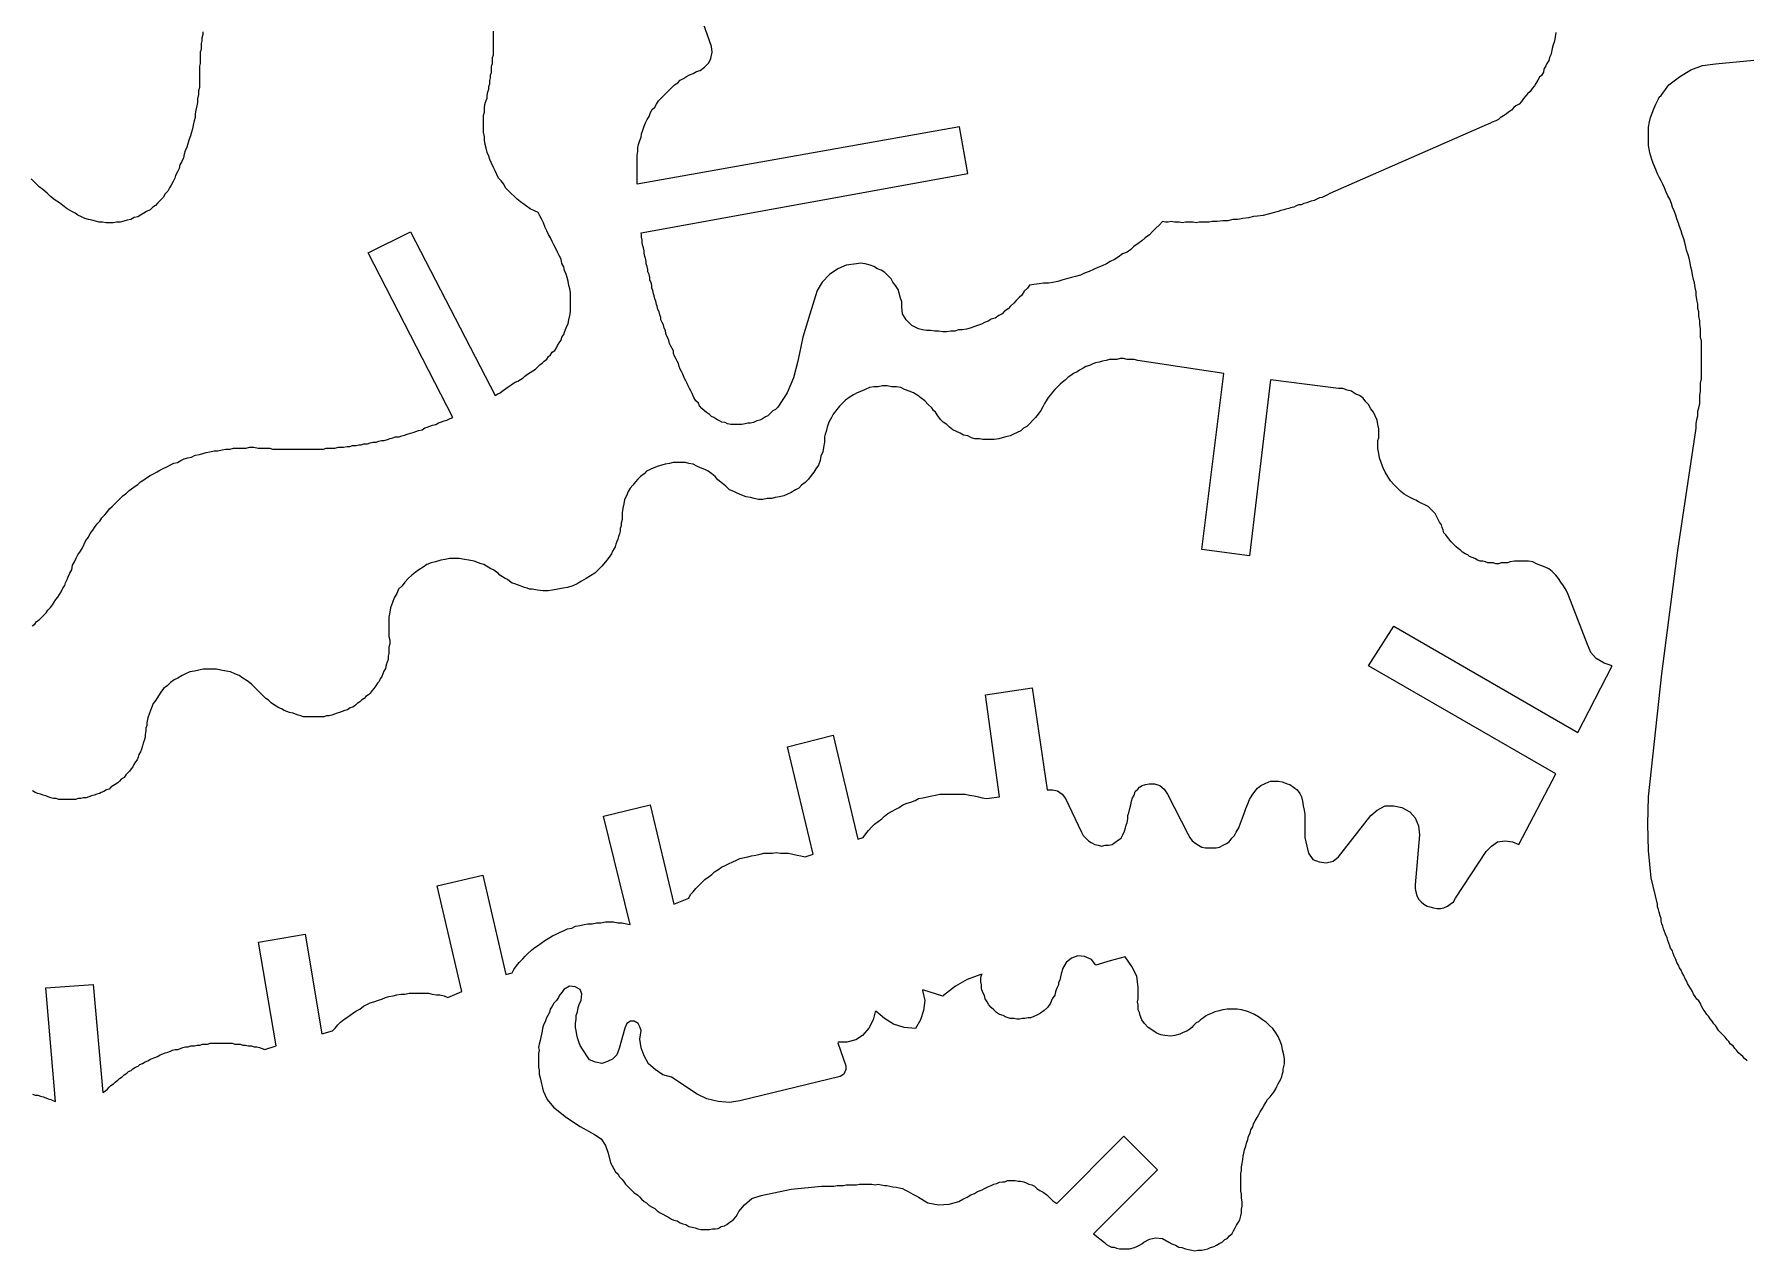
# Model space of a CAD drawing. Extents: x 3 to 449, y 3 to 233.
# Drawn here: x 112 to 220.9, y 3 to 80.5 of the extents above; entities that cross this region are included whole.
import ezdxf

# ---------------------------------------------------------------- set-up
doc = ezdxf.new("R2010")
doc.units = 0
doc.layers.add('DEFAULT_LAYER', color=1, linetype='CONTINUOUS')

msp = doc.modelspace()

# ---------------------------------------------------------------- linework, layer by layer
at = {"layer": 'DEFAULT_LAYER'}
for points in [[(208.82, 80.58), (208.78, 80.3), (208.74, 80.02), (208.66, 79.79), (208.58, 79.55), (208.54, 79.35), (208.5, 79.15), (208.42, 78.99), (208.38, 78.8), (208.26, 78.6), (208.18, 78.44), (208.06, 78.24), (208.03, 78.04), (207.91, 77.84), (207.79, 77.73), (207.67, 77.53), (207.55, 77.33), (207.47, 77.17), (207.31, 77.01), (207.19, 76.82), (207.03, 76.66), (206.92, 76.54), (206.76, 76.38), (206.64, 76.18), (206.48, 76.02), (206.28, 75.9), (206.16, 75.79), (206.01, 75.63), (205.81, 75.51), (205.69, 75.39), (205.49, 75.27), (205.29, 75.15), (205.17, 75.03), (205.01, 74.95), (204.78, 74.87), (204.62, 74.79), (204.46, 74.72), (194.44, 70.32), (194.28, 70.24), (194.12, 70.16), (193.96, 70.08), (193.77, 70.04), (193.61, 69.96), (193.45, 69.88), (193.25, 69.84), (193.13, 69.8), (192.97, 69.73), (192.78, 69.69), (192.62, 69.61), (192.46, 69.61), (192.3, 69.53), (192.14, 69.45), (191.94, 69.41), (191.83, 69.37), (191.63, 69.33), (191.51, 69.29), (191.31, 69.25), (191.15, 69.17), (190.83, 69.09), (190.52, 69.01), (190.2, 68.93), (189.84, 68.89), (189.57, 68.85), (189.25, 68.77), (188.89, 68.73), (188.58, 68.66), (188.26, 68.66), (187.94, 68.58), (187.63, 68.58), (187.27, 68.54), (187.11, 68.54), (186.95, 68.54), (186.76, 68.5), (186.6, 68.5), (186.44, 68.5), (186.28, 68.5), (186.12, 68.5), (185.92, 68.46), (185.73, 68.5), (185.57, 68.5), (185.41, 68.5), (185.25, 68.5), (185.05, 68.46), (184.85, 68.5), (184.7, 68.5), (184.54, 68.5), (184.34, 68.54), (184.14, 68.5), (183.98, 68.5), (183.78, 68.54), (183.59, 68.34), (183.35, 68.1), (183.15, 67.9), (182.95, 67.7), (182.68, 67.51), (182.48, 67.31), (182.24, 67.15), (181.96, 66.95), (181.76, 66.75), (181.53, 66.6), (181.25, 66.48), (180.97, 66.28), (180.73, 66.12), (180.46, 66), (180.22, 65.84), (179.94, 65.72), (179.67, 65.61), (179.39, 65.49), (179.11, 65.37), (178.83, 65.25), (178.56, 65.13), (178.24, 65.05), (178, 64.97), (177.68, 64.89), (177.37, 64.81), (177.13, 64.73), (176.81, 64.66), (176.54, 64.62), (176.22, 64.62), (175.94, 64.58), (175.59, 64.54), (175.31, 64.5), (175.19, 64.3), (174.99, 64.1), (174.83, 63.86), (174.67, 63.7), (174.48, 63.51), (174.32, 63.35), (174.12, 63.15), (173.96, 62.99), (173.72, 62.83), (173.57, 62.67), (173.37, 62.56), (173.13, 62.4), (172.89, 62.32), (172.69, 62.2), (172.46, 62.12), (172.26, 62), (172.02, 61.92), (171.78, 61.84), (171.55, 61.76), (171.31, 61.68), (171.03, 61.64), (170.79, 61.64), (170.56, 61.57), (170.32, 61.57), (170.04, 61.53), (169.8, 61.53), (169.53, 61.57), (169.29, 61.57), (169.01, 61.61), (168.77, 61.61), (168.5, 61.64), (168.26, 61.72), (167.82, 61.92), (167.47, 62.28), (167.23, 62.67), (167.19, 63.11), (167.19, 63.43), (167.11, 63.66), (167.03, 63.98), (166.95, 64.22), (166.79, 64.46), (166.63, 64.69), (166.51, 64.89), (166.32, 65.09), (166.12, 65.29), (165.88, 65.45), (165.64, 65.53), (165.41, 65.68), (165.17, 65.76), (164.85, 65.84), (164.57, 65.88), (164.3, 65.84), (163.66, 65.76), (163.11, 65.53), (162.59, 65.17), (162.12, 64.69), (161.8, 64.14), (161.33, 62.64), (160.89, 61.17), (160.57, 59.66), (160.3, 58.59), (159.9, 57.64), (159.31, 56.73), (159.15, 56.57), (158.99, 56.5), (158.83, 56.34), (158.67, 56.18), (158.51, 56.1), (158.32, 55.98), (158.16, 55.9), (157.96, 55.86), (157.76, 55.74), (157.56, 55.7), (157.4, 55.7), (157.21, 55.66), (157.01, 55.62), (156.85, 55.62), (156.69, 55.62), (156.45, 55.62), (156.3, 55.62), (156.1, 55.66), (155.94, 55.74), (155.74, 55.78), (155.58, 55.86), (155.42, 55.94), (155.23, 56.06), (155.07, 56.14), (154.95, 56.26), (154.75, 56.38), (154.63, 56.5), (154.47, 56.65), (154.32, 56.81), (154.24, 56.97), (154.08, 57.13), (153.96, 57.33), (153.88, 57.49), (153.84, 57.6), (153.76, 57.76), (153.68, 57.92), (153.6, 58.08), (153.52, 58.24), (153.44, 58.4), (153.36, 58.56), (153.29, 58.71), (153.25, 58.83), (153.17, 58.99), (153.09, 59.15), (153.01, 59.31), (152.97, 59.51), (152.89, 59.66), (152.81, 59.82), (152.73, 59.98), (152.65, 60.14), (152.65, 60.3), (152.57, 60.46), (152.49, 60.61), (152.41, 60.77), (152.37, 60.97), (152.3, 61.13), (152.22, 61.29), (152.18, 61.41), (152.14, 61.61), (152.06, 61.76), (152.02, 61.96), (151.94, 62.12), (151.86, 62.28), (151.86, 62.44), (151.78, 62.6), (151.74, 62.79), (151.66, 62.95), (151.62, 63.15), (151.58, 63.27), (151.54, 63.47), (151.46, 63.63), (151.42, 63.82), (151.38, 63.94), (151.34, 64.14), (151.27, 64.3), (151.27, 64.46), (151.23, 64.66), (151.15, 64.81), (151.15, 64.97), (151.11, 65.17), (151.03, 65.33), (151.03, 65.49), (150.99, 65.68), (150.91, 65.84), (150.91, 66), (150.87, 66.2), (150.83, 66.32), (150.79, 66.52), (150.79, 66.68), (150.75, 66.87), (150.71, 66.99), (150.67, 67.19), (150.67, 67.35), (150.63, 67.55), (150.63, 67.7), (150.59, 67.82), (171.39, 71.59), (170.87, 74.56), (150.35, 70.91), (150.35, 72.26), (150.35, 72.5), (150.35, 72.74), (150.39, 73.01), (150.39, 73.25), (150.43, 73.45), (150.51, 73.69), (150.59, 73.92), (150.63, 74.12), (150.71, 74.36), (150.79, 74.6), (150.87, 74.83), (150.99, 75.03), (151.11, 75.23), (151.19, 75.47), (151.31, 75.67), (151.46, 75.82), (151.58, 76.02), (151.7, 76.22), (151.86, 76.38), (152.06, 76.58), (152.22, 76.74), (152.37, 76.89), (152.53, 77.05), (152.73, 77.25), (152.93, 77.37), (153.09, 77.53), (153.29, 77.65), (153.48, 77.77), (153.68, 77.88), (153.92, 77.96), (154.12, 78.08), (154.35, 78.16), (154.63, 78.36), (154.91, 78.64), (155.03, 78.91), (155.11, 79.31), (155.07, 79.67), (153.68, 83.67)], [(111.83, 42.8), (112, 42.91), (112.11, 43.08), (112.28, 43.19), (112.45, 43.36), (112.56, 43.47), (112.73, 43.64), (112.84, 43.8), (113.01, 43.97), (113.12, 44.14), (113.23, 44.31), (113.35, 44.48), (113.46, 44.64), (113.57, 44.81), (113.68, 44.98), (113.79, 45.2), (113.91, 45.37), (113.96, 45.54), (114.07, 45.76), (114.13, 45.93), (114.24, 46.16), (114.24, 46.16), (114.35, 46.38), (114.41, 46.66), (114.52, 46.88), (114.63, 47.11), (114.75, 47.33), (114.91, 47.56), (115.03, 47.78), (115.14, 48), (115.25, 48.23), (115.42, 48.45), (115.53, 48.68), (115.7, 48.9), (115.81, 49.07), (115.98, 49.29), (116.15, 49.46), (116.26, 49.69), (116.43, 49.85), (116.59, 50.02), (116.76, 50.25), (116.93, 50.41), (117.1, 50.58), (117.27, 50.75), (117.43, 50.92), (117.6, 51.09), (117.83, 51.25), (118, 51.42), (118.16, 51.53), (118.39, 51.7), (118.56, 51.81), (118.72, 51.98), (118.95, 52.09), (119.17, 52.26), (119.34, 52.37), (119.56, 52.49), (119.79, 52.6), (119.96, 52.71), (120.18, 52.82), (120.4, 52.93), (120.63, 53.05), (120.85, 53.16), (121.08, 53.21), (121.3, 53.33), (121.52, 53.44), (121.75, 53.49), (121.97, 53.55), (122.2, 53.66), (122.48, 53.72), (122.7, 53.77), (122.92, 53.83), (123.15, 53.89), (123.43, 53.94), (123.65, 53.94), (123.93, 54), (124.16, 54.05), (124.44, 54.05), (124.66, 54.11), (124.94, 54.11), (125.17, 54.11), (125.45, 54.11), (125.67, 54.17), (125.95, 54.17), (126.23, 54.11), (126.45, 54.11), (126.73, 54.11), (126.96, 54.11), (127.13, 54.05), (127.29, 54.05), (127.52, 54.05), (127.69, 54.05), (127.91, 54.05), (128.08, 54.05), (128.3, 54.05), (128.47, 54.05), (128.64, 54.05), (128.86, 54.05), (129.03, 54.05), (129.25, 54.05), (129.42, 54.05), (129.59, 54.05), (129.81, 54.05), (129.98, 54.05), (130.15, 54.05), (130.37, 54.05), (130.54, 54.11), (130.77, 54.11), (130.93, 54.11), (131.1, 54.11), (131.33, 54.17), (131.49, 54.17), (131.66, 54.17), (131.89, 54.22), (132.05, 54.22), (132.22, 54.28), (132.45, 54.28), (132.62, 54.33), (132.78, 54.33), (132.95, 54.39), (133.18, 54.39), (133.34, 54.45), (133.51, 54.5), (133.74, 54.5), (133.9, 54.56), (134.07, 54.61), (134.24, 54.61), (134.46, 54.67), (134.63, 54.73), (134.8, 54.78), (134.97, 54.84), (135.19, 54.84), (135.36, 54.89), (135.53, 54.95), (135.7, 55.01), (135.92, 55.06), (136.09, 55.12), (136.26, 55.17), (136.42, 55.23), (136.65, 55.29), (136.82, 55.4), (136.98, 55.45), (137.15, 55.51), (137.32, 55.57), (137.54, 55.62), (137.71, 55.73), (137.88, 55.79), (138.05, 55.85), (138.22, 55.9), (138.44, 56.01), (138.61, 56.07), (133.23, 66.55), (135.92, 67.89), (141.3, 57.47), (141.47, 57.58), (141.63, 57.64), (141.75, 57.75), (141.91, 57.86), (142.08, 57.98), (142.25, 58.09), (142.42, 58.2), (142.59, 58.31), (142.75, 58.37), (142.92, 58.48), (143.09, 58.59), (143.2, 58.7), (143.37, 58.82), (143.54, 58.93), (143.71, 59.04), (143.87, 59.15), (143.99, 59.26), (144.15, 59.43), (144.32, 59.54), (144.43, 59.66), (144.6, 59.77), (144.71, 59.94), (144.83, 60.05), (144.94, 60.22), (145.11, 60.33), (145.22, 60.5), (145.27, 60.66), (145.39, 60.83), (145.5, 61), (145.55, 61.17), (145.67, 61.34), (145.72, 61.5), (145.83, 61.78), (145.95, 62.06), (146, 62.29), (146.06, 62.57), (146.11, 62.79), (146.11, 63.02), (146.11, 63.3), (146.11, 63.52), (146.11, 63.74), (146.11, 64.03), (146.06, 64.25), (146, 64.47), (145.95, 64.75), (145.89, 64.98), (145.83, 65.2), (145.72, 65.43), (145.67, 65.65), (145.55, 65.87), (145.5, 66.15), (145.39, 66.38), (145.27, 66.6), (145.16, 66.83), (145.05, 67.05), (144.94, 67.27), (144.83, 67.5), (144.71, 67.72), (144.6, 67.95), (144.49, 68.17), (144.38, 68.45), (144.27, 68.67), (144.15, 68.9), (144.04, 69.12), (143.82, 69.23), (143.54, 69.35), (143.31, 69.51), (143.15, 69.63), (142.92, 69.79), (142.7, 69.96), (142.53, 70.13), (142.31, 70.35), (142.14, 70.52), (141.97, 70.69), (141.86, 70.91), (141.69, 71.14), (141.52, 71.31), (141.41, 71.53), (141.3, 71.76), (141.19, 71.98), (141.07, 72.26), (140.96, 72.48), (140.91, 72.71), (140.79, 72.93), (140.74, 73.21), (140.68, 73.44), (140.63, 73.72), (140.63, 73.94), (140.57, 74.22), (140.57, 74.5), (140.57, 74.72), (140.57, 75), (140.57, 75.28), (140.63, 75.51), (140.63, 75.79), (140.68, 76.07), (140.74, 76.24), (140.79, 76.4), (140.79, 76.57), (140.85, 76.8), (140.91, 76.96), (140.91, 77.13), (140.96, 77.3), (140.96, 77.52), (141.02, 77.69), (141.02, 77.86), (141.07, 78.03), (141.07, 78.25), (141.07, 78.42), (141.13, 78.59), (141.13, 78.81), (141.13, 78.98), (141.19, 79.15), (141.19, 79.37), (141.19, 79.54), (141.19, 79.71), (141.19, 79.88), (141.19, 80.1), (141.19, 80.27), (141.19, 80.44), (141.19, 80.66)], [(122.7, 80.61), (122.7, 80.44), (122.64, 80.21), (122.64, 80.05), (122.59, 79.88), (122.59, 79.71), (122.59, 79.49), (122.53, 79.32), (122.53, 79.15), (122.53, 78.98), (122.53, 78.76), (122.53, 78.59), (122.48, 78.42), (122.48, 78.25), (122.48, 77.97), (122.48, 77.75), (122.48, 77.52), (122.48, 77.3), (122.48, 77.08), (122.42, 76.85), (122.42, 76.63), (122.36, 76.35), (122.36, 76.12), (122.31, 75.9), (122.25, 75.62), (122.2, 75.4), (122.2, 75.17), (122.14, 74.95), (122.08, 74.67), (122.03, 74.44), (121.97, 74.22), (121.92, 74), (121.8, 73.72), (121.75, 73.49), (121.69, 73.27), (121.58, 73.04), (121.52, 72.82), (121.47, 72.6), (121.36, 72.37), (121.24, 72.15), (121.19, 71.92), (121.08, 71.7), (120.96, 71.48), (120.91, 71.31), (120.8, 71.08), (120.68, 70.86), (120.57, 70.69), (120.46, 70.47), (120.29, 70.3), (120.18, 70.07), (120.01, 69.91), (119.84, 69.74), (119.68, 69.57), (119.51, 69.46), (119.34, 69.29), (119.12, 69.18), (118.95, 69.07), (118.72, 68.95), (118.56, 68.84), (118.33, 68.79), (118.11, 68.67), (117.88, 68.62), (117.66, 68.56), (117.43, 68.51), (117.21, 68.51), (116.99, 68.45), (116.76, 68.45), (116.54, 68.45), (116.31, 68.51), (116.09, 68.51), (115.87, 68.56), (115.64, 68.62), (115.42, 68.67), (115.19, 68.73), (114.97, 68.84), (114.75, 68.95), (114.58, 69.07), (114.35, 69.18), (114.07, 69.35), (113.79, 69.57), (113.57, 69.74), (113.29, 69.91), (113.01, 70.13), (112.79, 70.35), (112.51, 70.58), (112.28, 70.75), (112.06, 70.97), (111.78, 71.25)], [(221.01, 15.12), (220.84, 15.28), (220.73, 15.4), (220.61, 15.51), (220.45, 15.62), (220.33, 15.79), (220.22, 15.9), (220.11, 16.07), (219.94, 16.18), (219.83, 16.35), (219.72, 16.46), (219.61, 16.63), (219.49, 16.74), (219.33, 16.91), (219.21, 17.02), (219.1, 17.19), (218.99, 17.36), (218.88, 17.47), (218.77, 17.64), (218.65, 17.8), (218.54, 17.97), (218.43, 18.08), (218.32, 18.25), (218.21, 18.42), (218.09, 18.59), (218.04, 18.76), (217.93, 18.93), (217.81, 19.04), (217.7, 19.21), (217.59, 19.37), (217.53, 19.54), (217.42, 19.71), (217.31, 19.88), (217.2, 20.05), (217.14, 20.21), (217.03, 20.38), (216.97, 20.55), (216.86, 20.72), (216.81, 20.89), (216.69, 21.05), (216.64, 21.22), (216.53, 21.39), (216.47, 21.56), (216.36, 21.78), (216.3, 21.95), (216.25, 22.12), (216.13, 22.29), (216.08, 22.45), (216.02, 22.62), (215.96, 22.79), (215.91, 22.96), (215.8, 23.18), (215.74, 23.35), (215.68, 23.52), (215.63, 23.69), (215.57, 23.85), (215.52, 24.02), (215.52, 24.19), (215.46, 24.36), (215.4, 24.58), (215.35, 24.75), (215.29, 24.92), (215.29, 25.09), (214.9, 26.77), (214.73, 28.5), (214.68, 30.18), (214.73, 31.92), (215.57, 39.76), (216.58, 47.61), (217.76, 55.39), (217.76, 55.67), (217.81, 55.95), (217.87, 56.18), (217.87, 56.46), (217.93, 56.68), (217.98, 56.96), (217.98, 57.24), (217.98, 57.46), (218.04, 57.74), (218.04, 58.02), (218.04, 58.25), (218.09, 58.53), (218.09, 58.81), (218.09, 59.03), (218.09, 59.31), (218.09, 59.59), (218.09, 59.87), (218.09, 60.1), (218.09, 60.38), (218.09, 60.66), (218.09, 60.94), (218.04, 61.16), (218.04, 61.44), (218.04, 61.72), (217.98, 62), (217.98, 62.23), (217.93, 62.51), (217.93, 62.79), (217.87, 63.01), (217.87, 63.29), (217.81, 63.57), (217.76, 63.85), (217.76, 64.07), (217.7, 64.35), (217.65, 64.63), (217.59, 64.86), (217.53, 65.14), (217.48, 65.42), (217.42, 65.64), (217.37, 65.92), (217.31, 66.2), (217.25, 66.43), (217.14, 66.71), (217.09, 66.93), (217.03, 67.21), (216.97, 67.43), (216.86, 67.71), (216.81, 67.94), (216.69, 68.22), (216.64, 68.44), (216.53, 68.72), (216.47, 68.95), (216.36, 69.23), (216.25, 69.45), (216.19, 69.68), (216.08, 69.96), (215.96, 70.18), (215.85, 70.4), (215.74, 70.68), (215.63, 70.91), (215.52, 71.13), (215.4, 71.36), (215.29, 71.58), (215.18, 71.86), (215.07, 72.14), (214.96, 72.42), (214.84, 72.76), (214.79, 73.04), (214.73, 73.37), (214.73, 73.65), (214.73, 73.93), (214.73, 74.27), (214.73, 74.55), (214.79, 74.88), (214.84, 75.16), (214.96, 75.44), (215.07, 75.72), (215.18, 76), (215.35, 76.34), (215.4, 76.45), (215.52, 76.57), (216.02, 77.24), (216.69, 77.74), (217.42, 78.19), (218.15, 78.47), (218.99, 78.58), (225.43, 79.2)], [(111.85, 12.99), (112.02, 12.93), (112.19, 12.93), (112.36, 12.88), (112.53, 12.82), (112.7, 12.76), (112.86, 12.71), (113.03, 12.65), (113.14, 12.6), (113.31, 12.54), (112.7, 19.77), (115.72, 19.99), (116.34, 13.1), (116.5, 13.21), (116.62, 13.32), (116.73, 13.44), (116.84, 13.55), (117.01, 13.66), (117.12, 13.77), (117.29, 13.88), (117.4, 14), (117.57, 14.11), (117.68, 14.22), (117.85, 14.33), (117.96, 14.44), (118.13, 14.5), (118.24, 14.61), (118.41, 14.72), (118.58, 14.78), (118.69, 14.89), (118.86, 14.95), (119.02, 15.06), (119.19, 15.12), (119.36, 15.23), (119.47, 15.28), (119.64, 15.34), (119.81, 15.4), (119.98, 15.51), (120.15, 15.56), (120.31, 15.62), (120.48, 15.68), (120.65, 15.73), (120.76, 15.79), (120.93, 15.84), (121.1, 15.84), (121.27, 15.9), (121.43, 15.96), (121.6, 16.01), (121.77, 16.01), (121.94, 16.07), (122.16, 16.07), (122.33, 16.12), (122.5, 16.12), (122.67, 16.18), (122.83, 16.18), (123, 16.18), (123.17, 16.24), (123.34, 16.24), (123.51, 16.24), (123.67, 16.24), (123.84, 16.24), (124.01, 16.24), (124.23, 16.24), (124.4, 16.24), (124.57, 16.24), (124.74, 16.18), (124.91, 16.18), (125.07, 16.18), (125.24, 16.12), (125.41, 16.12), (125.58, 16.07), (125.8, 16.07), (125.97, 16.01), (126.14, 16.01), (126.31, 15.96), (126.47, 15.9), (126.64, 15.84), (127.37, 16.07), (126.25, 22.68), (129.22, 23.18), (130.28, 16.85), (130.96, 17.02), (131.12, 17.19), (131.29, 17.41), (131.46, 17.58), (131.68, 17.75), (131.85, 17.86), (132.08, 18.03), (132.3, 18.2), (132.47, 18.31), (132.69, 18.42), (132.92, 18.59), (133.14, 18.7), (133.36, 18.81), (133.59, 18.87), (133.87, 18.98), (134.09, 19.04), (134.32, 19.15), (134.54, 19.21), (134.82, 19.26), (135.05, 19.32), (135.33, 19.37), (135.55, 19.37), (135.83, 19.43), (136.05, 19.43), (136.33, 19.43), (136.56, 19.43), (136.78, 19.43), (137.06, 19.43), (137.29, 19.37), (137.57, 19.32), (137.79, 19.32), (138.07, 19.26), (138.29, 19.15), (139.19, 19.54), (137.62, 26.26), (140.53, 26.94), (141.99, 20.61), (142.38, 20.72), (142.5, 20.94), (142.66, 21.17), (142.83, 21.39), (143.06, 21.61), (143.22, 21.78), (143.39, 21.95), (143.62, 22.17), (143.84, 22.34), (144.01, 22.45), (144.23, 22.62), (144.46, 22.79), (144.68, 22.9), (144.96, 23.07), (145.18, 23.18), (145.41, 23.29), (145.69, 23.41), (145.91, 23.52), (146.19, 23.57), (146.42, 23.69), (146.7, 23.74), (146.98, 23.8), (147.2, 23.85), (147.48, 23.85), (147.76, 23.91), (148.04, 23.91), (148.32, 23.97), (148.55, 23.97), (148.83, 23.97), (149.11, 23.91), (149.39, 23.91), (149.67, 23.85), (149.89, 23.8), (148.21, 30.69), (151.18, 31.42), (152.69, 25.09), (153.64, 25.48), (153.75, 25.7), (153.92, 25.87), (154.09, 26.1), (154.31, 26.32), (154.48, 26.49), (154.65, 26.66), (154.87, 26.82), (155.1, 26.99), (155.27, 27.16), (155.49, 27.27), (155.72, 27.44), (155.94, 27.55), (156.16, 27.66), (156.44, 27.78), (156.67, 27.89), (156.89, 28), (157.17, 28.06), (157.4, 28.11), (157.62, 28.17), (157.9, 28.22), (158.18, 28.28), (158.4, 28.34), (158.68, 28.34), (158.96, 28.34), (159.19, 28.39), (159.47, 28.34), (159.75, 28.34), (159.97, 28.34), (160.25, 28.28), (160.53, 28.22), (160.76, 28.17), (161.04, 28.11), (161.54, 28.28), (159.92, 35.11), (162.83, 35.84), (164.4, 29.23), (164.73, 29.34), (164.9, 29.57), (165.07, 29.79), (165.29, 30.02), (165.46, 30.18), (165.69, 30.35), (165.91, 30.52), (166.08, 30.69), (166.3, 30.86), (166.58, 31.02), (166.81, 31.14), (167.03, 31.25), (167.25, 31.42), (167.53, 31.53), (167.76, 31.58), (168.04, 31.7), (168.26, 31.81), (168.54, 31.86), (168.82, 31.92), (169.1, 31.98), (169.33, 32.03), (169.61, 32.09), (169.89, 32.09), (170.17, 32.09), (170.45, 32.09), (170.73, 32.09), (170.95, 32.09), (171.23, 32.09), (171.51, 32.03), (171.79, 31.98), (172.07, 31.92), (172.3, 31.86), (172.58, 31.81), (173.42, 31.92), (172.52, 38.42), (175.49, 38.87), (176.44, 32.37), (176.78, 32.37), (177.11, 32.31), (177.39, 32.09), (177.62, 31.81), (178.63, 29.68), (178.74, 29.46), (178.91, 29.29), (179.07, 29.12), (179.24, 29.01), (179.47, 28.9), (179.69, 28.84), (179.91, 28.78), (180.14, 28.84), (180.36, 28.84), (180.59, 28.9), (180.75, 29.01), (180.98, 29.18), (181.15, 29.29), (181.26, 29.51), (181.37, 29.74), (181.43, 29.96), (181.48, 30.13), (181.54, 30.3), (181.59, 30.52), (181.59, 30.74), (181.65, 30.91), (181.71, 31.19), (181.76, 31.42), (181.82, 31.64), (181.87, 31.86), (181.99, 32.03), (182.04, 32.26), (182.21, 32.42), (182.32, 32.54), (182.49, 32.65), (182.71, 32.7), (182.94, 32.76), (183.27, 32.76), (183.61, 32.65), (183.89, 32.42), (184.11, 32.09), (185.4, 29.57), (185.52, 29.34), (185.68, 29.12), (185.91, 28.95), (186.08, 28.84), (186.3, 28.73), (186.52, 28.67), (186.75, 28.67), (186.97, 28.67), (187.2, 28.67), (187.42, 28.73), (187.64, 28.84), (187.87, 28.95), (188.04, 29.06), (188.2, 29.29), (188.37, 29.46), (188.48, 29.68), (188.65, 29.96), (188.76, 30.24), (188.88, 30.58), (188.99, 30.86), (189.1, 31.19), (189.21, 31.47), (189.32, 31.75), (189.49, 32.03), (189.66, 32.26), (189.83, 32.48), (190.05, 32.65), (190.28, 32.76), (190.56, 32.87), (190.67, 32.93), (190.84, 32.93), (191, 32.93), (191.17, 32.93), (191.4, 32.87), (191.57, 32.82), (191.73, 32.76), (191.9, 32.7), (192.13, 32.54), (192.35, 32.37), (192.52, 32.14), (192.63, 31.92), (192.69, 31.64), (192.74, 31.36), (192.8, 31.08), (192.85, 30.8), (192.85, 30.52), (192.85, 30.18), (192.85, 29.9), (192.85, 29.62), (192.85, 29.34), (192.91, 29.06), (192.97, 28.78), (193.08, 28.34), (193.36, 27.94), (193.75, 27.78), (194.2, 27.72), (194.65, 27.83), (194.98, 28.11), (197.05, 30.74), (197.45, 31.08), (197.95, 31.36), (198.51, 31.36), (199.02, 31.25), (199.52, 30.97), (199.86, 30.58), (200.08, 30.07), (200.14, 29.51), (199.86, 26.32), (199.86, 26.1), (199.91, 25.87), (199.97, 25.65), (200.08, 25.42), (200.25, 25.25), (200.42, 25.09), (200.64, 24.97), (200.81, 24.92), (201.03, 24.86), (201.26, 24.81), (201.48, 24.81), (201.7, 24.86), (201.93, 24.97), (202.1, 25.09), (202.32, 25.25), (202.43, 25.48), (202.43, 25.48), (204.39, 28.45), (204.73, 28.78), (205.12, 29.06), (205.57, 29.12), (206.07, 29.06), (206.47, 28.9), (208.82, 33.38), (196.89, 40.27), (198.51, 42.79), (210.22, 36.01), (212.4, 40.27), (211.9, 40.44), (211.39, 40.72), (211.06, 41.11), (210.83, 41.61), (209.6, 44.8), (209.49, 45.08), (209.32, 45.36), (209.15, 45.59), (208.99, 45.81), (208.82, 46.04), (208.59, 46.26), (208.37, 46.43), (208.15, 46.54), (207.87, 46.65), (207.59, 46.76), (207.36, 46.88), (207.08, 46.93), (206.75, 46.93), (206.47, 46.93), (206.19, 46.93), (205.91, 46.88), (205.74, 46.82), (205.51, 46.82), (205.34, 46.82), (205.18, 46.76), (205.01, 46.76), (204.84, 46.82), (204.67, 46.82), (204.5, 46.82), (204.34, 46.88), (204.17, 46.93), (204, 46.93), (203.83, 46.99), (203.66, 47.1), (203.5, 47.16), (203.33, 47.21), (203.22, 47.32), (203.05, 47.38), (202.88, 47.49), (202.77, 47.61), (202.6, 47.72), (202.49, 47.83), (202.38, 47.94), (202.26, 48.05), (202.15, 48.17), (202.04, 48.33), (201.93, 48.45), (201.82, 48.61), (201.7, 48.73), (201.65, 48.89), (201.59, 49.06), (201.54, 49.23), (201.42, 49.4), (201.14, 49.96), (200.7, 50.41), (200.08, 50.69), (199.91, 50.8), (199.8, 50.85), (199.46, 51.02), (199.18, 51.19), (198.96, 51.36), (198.74, 51.58), (198.51, 51.81), (198.29, 52.03), (198.12, 52.31), (197.95, 52.59), (197.84, 52.87), (197.73, 53.15), (197.61, 53.49), (197.56, 53.77), (197.5, 54.1), (197.5, 54.27), (197.5, 54.44), (197.5, 54.61), (197.56, 54.78), (197.56, 55.06), (197.56, 55.34), (197.5, 55.62), (197.45, 55.9), (197.33, 56.18), (197.22, 56.4), (197.05, 56.62), (196.89, 56.9), (196.72, 57.07), (196.55, 57.3), (196.33, 57.46), (196.05, 57.58), (195.82, 57.74), (195.54, 57.8), (195.26, 57.91), (194.98, 57.91), (190.67, 58.47), (189.32, 47.27), (186.3, 47.66), (187.7, 58.86), (182.21, 59.7), (181.99, 59.76), (181.76, 59.76), (181.54, 59.76), (181.31, 59.82), (181.09, 59.82), (180.87, 59.76), (180.64, 59.76), (180.42, 59.76), (180.19, 59.7), (179.97, 59.65), (179.75, 59.59), (179.52, 59.54), (179.35, 59.48), (179.13, 59.37), (178.91, 59.31), (178.74, 59.2), (178.51, 59.09), (178.35, 58.98), (178.12, 58.86), (177.95, 58.75), (177.79, 58.64), (177.62, 58.47), (177.39, 58.3), (177.28, 58.19), (177.11, 58.02), (176.94, 57.86), (176.78, 57.69), (176.66, 57.52), (176.5, 57.35), (176.38, 57.13), (176.27, 56.96), (176.16, 56.74), (176.05, 56.51), (175.88, 56.29), (175.71, 56.06), (175.54, 55.9), (175.32, 55.67), (175.15, 55.5), (174.93, 55.39), (174.76, 55.22), (174.54, 55.11), (174.31, 55), (174.09, 54.89), (173.81, 54.83), (173.58, 54.78), (173.36, 54.72), (173.08, 54.66), (172.86, 54.66), (172.58, 54.66), (172.35, 54.66), (172.13, 54.72), (171.85, 54.72), (171.62, 54.78), (171.4, 54.89), (171.12, 54.94), (170.9, 55.06), (170.67, 55.17), (170.45, 55.28), (170.22, 55.45), (170.06, 55.62), (169.83, 55.78), (169.66, 55.95), (169.49, 56.18), (169.33, 56.4), (169.21, 56.51), (169.1, 56.68), (168.88, 56.9), (168.65, 57.13), (168.43, 57.3), (168.21, 57.46), (167.93, 57.63), (167.65, 57.74), (167.37, 57.86), (167.14, 57.97), (166.86, 58.02), (166.53, 58.02), (166.25, 58.08), (165.97, 58.08), (165.69, 58.02), (165.41, 58.02), (165.13, 57.97), (164.85, 57.86), (164.62, 57.74), (164.34, 57.63), (164.12, 57.52), (163.84, 57.35), (163.61, 57.18), (163.39, 56.96), (163.22, 56.79), (163.05, 56.57), (162.83, 56.29), (162.72, 56.06), (162.55, 55.78), (162.44, 55.45), (162.38, 55.17), (162.32, 55), (162.27, 54.83), (162.27, 54.66), (162.27, 54.49), (162.21, 54.16), (162.16, 53.88), (162.04, 53.6), (161.99, 53.32), (161.88, 53.04), (161.71, 52.81), (161.6, 52.59), (161.43, 52.37), (161.26, 52.14), (161.04, 51.92), (160.81, 51.75), (160.64, 51.58), (160.42, 51.47), (160.14, 51.3), (159.92, 51.19), (159.69, 51.08), (159.41, 51.02), (159.13, 50.97), (158.91, 50.91), (158.63, 50.91), (158.35, 50.85), (158.07, 50.85), (157.79, 50.91), (157.56, 50.97), (157.28, 51.02), (157, 51.13), (156.72, 51.25), (156.5, 51.36), (156.22, 51.47), (156, 51.69), (155.77, 51.86), (155.49, 52.09), (155.32, 52.31), (155.1, 52.48), (154.87, 52.65), (154.65, 52.76), (154.37, 52.87), (154.15, 52.98), (153.92, 53.09), (153.64, 53.15), (153.42, 53.21), (153.14, 53.21), (152.91, 53.21), (152.63, 53.21), (152.41, 53.15), (152.13, 53.09), (151.91, 53.04), (151.68, 52.98), (151.4, 52.87), (151.18, 52.76), (150.95, 52.65), (150.79, 52.48), (150.56, 52.31), (150.39, 52.14), (150.23, 51.97), (150.06, 51.75), (149.89, 51.58), (149.78, 51.36), (149.67, 51.08), (149.55, 50.85), (149.5, 50.57), (149.44, 50.29), (149.39, 50.01), (149.39, 49.73), (149.39, 49.57), (149.33, 49.34), (149.33, 49.17), (149.27, 49.01), (149.27, 48.84), (149.22, 48.67), (149.16, 48.5), (149.11, 48.33), (149.05, 48.17), (148.99, 48), (148.94, 47.83), (148.88, 47.72), (148.77, 47.55), (148.71, 47.38), (148.49, 47.1), (148.32, 46.88), (148.1, 46.6), (147.87, 46.37), (147.65, 46.15), (147.37, 45.98), (147.09, 45.81), (146.81, 45.64), (146.53, 45.48), (146.25, 45.36), (145.91, 45.25), (145.63, 45.2), (145.3, 45.14), (144.96, 45.08), (144.68, 45.03), (144.34, 45.03), (144.01, 45.08), (143.67, 45.14), (143.5, 45.14), (143.34, 45.2), (143.17, 45.25), (143, 45.31), (142.89, 45.36), (142.72, 45.42), (142.55, 45.48), (142.38, 45.53), (142.22, 45.64), (142.1, 45.76), (141.94, 45.81), (141.77, 45.92), (141.6, 46.04), (141.49, 46.15), (141.32, 46.26), (141.21, 46.37), (141.04, 46.43), (140.87, 46.54), (140.76, 46.6), (140.59, 46.71), (140.42, 46.76), (140.25, 46.82), (139.97, 46.93), (139.64, 46.99), (139.36, 47.04), (139.02, 47.1), (138.74, 47.1), (138.41, 47.1), (138.13, 47.04), (137.85, 46.99), (137.51, 46.88), (137.23, 46.82), (136.95, 46.71), (136.73, 46.54), (136.45, 46.37), (136.22, 46.2), (136, 46.04), (135.77, 45.81), (135.55, 45.59), (135.38, 45.36), (135.16, 45.14), (135.05, 44.86), (134.88, 44.58), (134.77, 44.3), (134.65, 43.96), (134.6, 43.68), (134.54, 43.35), (134.54, 43.18), (134.54, 43.01), (134.54, 42.84), (134.54, 42.68), (134.54, 42.51), (134.54, 42.34), (134.54, 42.12), (134.6, 41.89), (134.6, 41.67), (134.54, 41.44), (134.54, 41.28), (134.54, 41.05), (134.49, 40.88), (134.49, 40.66), (134.43, 40.49), (134.37, 40.32), (134.32, 40.1), (134.21, 39.93), (134.15, 39.76), (134.09, 39.59), (133.98, 39.43), (133.93, 39.26), (133.81, 39.15), (133.7, 38.98), (133.59, 38.81), (133.48, 38.7), (133.36, 38.53), (133.25, 38.42), (133.08, 38.31), (132.97, 38.19), (132.8, 38.08), (132.69, 37.97), (132.52, 37.86), (132.41, 37.75), (132.24, 37.63), (132.08, 37.58), (131.91, 37.47), (131.74, 37.41), (131.57, 37.35), (131.4, 37.3), (131.24, 37.24), (131.07, 37.19), (130.9, 37.13), (130.73, 37.07), (130.56, 37.07), (130.4, 37.02), (130.23, 37.02), (130, 37.02), (129.84, 37.02), (129.67, 37.02), (129.5, 37.02), (129.33, 37.02), (129.11, 37.02), (128.94, 37.07), (128.77, 37.13), (128.6, 37.19), (128.44, 37.24), (128.21, 37.3), (128.04, 37.35), (127.88, 37.41), (127.71, 37.52), (127.54, 37.58), (127.37, 37.69), (127.2, 37.8), (127.04, 37.91), (126.87, 38.08), (126.7, 38.19), (126.59, 38.31), (126.42, 38.47), (126.25, 38.64), (126.14, 38.75), (126.03, 38.87), (125.91, 38.98), (125.8, 39.09), (125.52, 39.31), (125.24, 39.48), (125.02, 39.65), (124.74, 39.76), (124.46, 39.87), (124.18, 39.93), (123.84, 39.99), (123.56, 40.04), (123.28, 40.04), (123, 40.04), (122.72, 40.04), (122.44, 39.99), (122.16, 39.93), (121.88, 39.87), (121.6, 39.76), (121.38, 39.65), (121.1, 39.48), (120.87, 39.37), (120.65, 39.2), (120.43, 38.98), (120.2, 38.81), (120.03, 38.59), (119.87, 38.36), (119.7, 38.08), (119.53, 37.86), (119.42, 37.58), (119.3, 37.24), (119.19, 36.96), (119.14, 36.63), (119.14, 36.46), (119.08, 36.29), (119.08, 36.12), (119.02, 35.9), (119.02, 35.73), (118.97, 35.51), (118.91, 35.34), (118.86, 35.17), (118.8, 34.95), (118.74, 34.78), (118.63, 34.61), (118.58, 34.44), (118.52, 34.27), (118.41, 34.16), (118.3, 33.99), (118.24, 33.83), (118.13, 33.71), (118.02, 33.55), (117.9, 33.43), (117.79, 33.32), (117.68, 33.15), (117.51, 33.04), (117.4, 32.93), (117.29, 32.82), (117.12, 32.7), (117.01, 32.65), (116.84, 32.54), (116.73, 32.42), (116.56, 32.37), (116.39, 32.26), (116.22, 32.2), (116.11, 32.14), (115.94, 32.09), (115.78, 32.03), (115.61, 31.98), (115.44, 31.92), (115.27, 31.86), (115.1, 31.86), (114.94, 31.81), (114.77, 31.81), (114.6, 31.75), (114.43, 31.75), (114.26, 31.75), (114.1, 31.75), (113.93, 31.75), (113.76, 31.75), (113.54, 31.75), (113.37, 31.81), (113.2, 31.81), (113.03, 31.86), (112.86, 31.92), (112.7, 31.98), (112.53, 32.03), (112.36, 32.09), (112.19, 32.14), (112.02, 32.2), (111.85, 32.31)]]:
    msp.add_lwpolyline(points, dxfattribs=at)
msp.add_lwpolyline([(165.53, 18.28), (165.49, 18.24), (165.37, 17.73), (165.09, 17.21), (164.69, 16.74), (164.26, 16.46), (163.7, 16.3), (163.15, 16.3), (163.11, 16.26), (163.62, 14.8), (163.62, 14.56), (163.51, 14.28), (163.27, 14.12), (156.89, 12.58), (156.22, 12.46), (155.5, 12.54), (154.79, 12.7), (154.16, 13.01), (152.53, 14.08), (151.98, 14.24), (151.5, 14.56), (151.07, 14.92), (150.79, 15.43), (150.59, 15.94), (150.51, 16.5), (150.59, 17.05), (150.51, 17.29), (150.4, 17.49), (150.16, 17.65), (149.92, 17.65), (149.68, 17.49), (149.56, 17.21), (149.21, 15.91), (149.05, 15.51), (148.77, 15.23), (148.45, 15.07), (148.1, 14.95), (147.7, 15.03), (147.31, 15.19), (147.15, 15.43), (146.99, 15.67), (146.87, 15.87), (146.71, 16.1), (146.63, 16.34), (146.55, 16.58), (146.51, 16.78), (146.47, 17.05), (146.43, 17.25), (146.43, 17.49), (146.47, 17.77), (146.47, 18), (146.55, 18.24), (146.59, 18.52), (146.67, 18.76), (146.79, 18.96), (146.83, 19.39), (146.71, 19.67), (146.39, 19.83), (146.04, 19.87), (145.68, 19.67), (145.56, 19.47), (145.4, 19.31), (145.33, 19.15), (145.21, 18.96), (145.05, 18.8), (144.93, 18.6), (144.81, 18.4), (144.77, 18.2), (144.65, 18), (144.57, 17.85), (144.49, 17.61), (144.41, 17.45), (144.33, 17.21), (144.3, 17.01), (144.26, 16.82), (144.22, 16.62), (144.18, 16.42), (144.1, 16.18), (144.06, 15.98), (144.1, 15.79), (144.06, 15.59), (144.06, 15.35), (144.06, 15.11), (144.06, 14.95), (144.06, 14.72), (144.1, 14.52), (144.1, 14.28), (144.18, 14.04), (144.22, 13.85), (144.26, 13.65), (144.33, 13.41), (144.37, 13.21), (144.61, 12.66), (145.01, 12.18), (145.84, 11.51), (146.71, 10.95), (147.62, 10.44), (148.06, 10.16), (148.34, 9.73), (148.49, 9.25), (148.65, 8.62), (148.97, 8.06), (149.13, 7.9), (149.21, 7.75), (149.37, 7.59), (149.48, 7.47), (149.6, 7.27), (149.72, 7.15), (149.88, 6.99), (150.04, 6.83), (150.16, 6.72), (150.36, 6.6), (150.51, 6.44), (150.63, 6.32), (150.79, 6.16), (150.95, 6.08), (151.11, 5.92), (151.31, 5.81), (151.46, 5.73), (151.62, 5.57), (151.82, 5.45), (151.98, 5.37), (152.18, 5.25), (152.34, 5.17), (152.53, 5.05), (152.69, 4.97), (152.89, 4.93), (153.09, 4.81), (153.25, 4.74), (153.45, 4.7), (153.64, 4.58), (153.84, 4.54), (154.04, 4.5), (154.2, 4.42), (154.4, 4.38), (154.55, 4.38), (154.79, 4.38), (154.95, 4.38), (155.15, 4.42), (155.31, 4.42), (155.5, 4.46), (155.7, 4.58), (155.9, 4.62), (156.06, 4.7), (156.18, 4.81), (156.38, 4.93), (156.49, 5.05), (156.65, 5.21), (156.73, 5.37), (156.81, 5.53), (157.17, 5.96), (157.64, 6.36), (158.24, 6.56), (160.14, 6.95), (162.08, 7.15), (162.32, 7.15), (162.48, 7.15), (162.71, 7.15), (162.87, 7.15), (163.07, 7.19), (163.31, 7.19), (163.47, 7.19), (163.66, 7.23), (163.9, 7.23), (164.06, 7.23), (164.3, 7.23), (164.5, 7.27), (164.65, 7.27), (164.89, 7.27), (165.05, 7.27), (165.29, 7.27), (165.49, 7.23), (165.68, 7.27), (165.88, 7.23), (166.08, 7.19), (166.24, 7.19), (166.44, 7.15), (166.63, 7.11), (166.83, 7.07), (167.03, 7.03), (167.23, 6.99), (167.39, 6.91), (167.59, 6.8), (167.74, 6.72), (167.9, 6.64), (168.1, 6.52), (168.26, 6.44), (168.85, 6.08), (169.53, 5.96), (170.2, 6), (170.83, 6.16), (171.07, 6.32), (171.35, 6.44), (171.59, 6.6), (171.82, 6.68), (172.02, 6.8), (172.3, 6.91), (172.46, 6.99), (172.66, 7.11), (172.89, 7.19), (173.05, 7.27), (173.25, 7.31), (173.41, 7.39), (173.61, 7.43), (173.76, 7.43), (173.92, 7.51), (174.08, 7.51), (174.4, 7.51), (174.6, 7.47), (174.75, 7.47), (174.95, 7.43), (175.11, 7.35), (175.27, 7.27), (175.47, 7.23), (175.63, 7.15), (175.78, 6.99), (175.98, 6.87), (176.18, 6.76), (176.42, 6.6), (176.62, 6.4), (176.81, 6.2), (177.05, 6.04), (181.33, 10.32), (183.47, 8.18), (179.39, 4.1), (180.1, 3.55), (180.22, 3.43), (180.38, 3.35), (180.54, 3.27), (180.7, 3.27), (180.85, 3.19), (181.05, 3.15), (181.21, 3.15), (181.37, 3.15), (181.53, 3.15), (181.69, 3.15), (182, 3.23), (182.16, 3.31), (182.32, 3.39), (182.48, 3.47), (182.6, 3.59), (182.95, 3.78), (183.35, 3.86), (183.79, 3.82), (184.18, 3.59), (184.38, 3.47), (184.62, 3.39), (184.82, 3.27), (185.01, 3.23), (185.25, 3.15), (185.45, 3.11), (185.65, 3.07), (185.85, 3.03), (186.04, 3.07), (186.28, 3.07), (186.48, 3.11), (186.68, 3.15), (186.84, 3.23), (187.07, 3.31), (187.23, 3.39), (187.43, 3.51), (187.59, 3.59), (187.75, 3.75), (187.9, 3.82), (188.06, 3.98), (188.22, 4.14), (188.3, 4.3), (188.42, 4.5), (188.5, 4.66), (188.62, 4.85), (188.7, 5.01), (188.78, 5.25), (188.82, 5.45), (188.82, 5.69), (188.86, 5.88), (188.86, 6.12), (188.82, 6.4), (188.82, 6.64), (188.78, 6.83), (188.78, 7.07), (188.78, 7.31), (188.78, 7.47), (188.78, 7.71), (188.78, 7.94), (188.82, 8.14), (188.82, 8.38), (188.86, 8.58), (188.9, 8.85), (188.93, 9.05), (188.97, 9.25), (189.01, 9.45), (189.09, 9.69), (189.13, 9.88), (189.21, 10.12), (189.25, 10.32), (189.37, 10.52), (189.41, 10.72), (189.53, 10.91), (189.57, 11.11), (189.69, 11.31), (189.81, 11.51), (189.92, 11.71), (190, 11.87), (190.12, 12.06), (190.24, 12.26), (190.36, 12.46), (190.48, 12.66), (190.64, 12.82), (190.76, 13.01), (190.88, 13.13), (190.99, 13.33), (191.07, 13.49), (191.15, 13.65), (191.23, 13.81), (191.31, 13.96), (191.39, 14.12), (191.43, 14.32), (191.47, 14.44), (191.47, 14.6), (191.55, 14.92), (191.55, 15.23), (191.51, 15.51), (191.43, 15.83), (191.39, 16.1), (191.27, 16.38), (191.15, 16.66), (190.99, 16.9), (190.8, 17.17), (190.6, 17.37), (190.4, 17.57), (190.16, 17.73), (189.89, 17.93), (189.65, 18.08), (189.37, 18.2), (189.13, 18.28), (188.82, 18.36), (188.54, 18.4), (188.22, 18.4), (187.9, 18.4), (187.63, 18.36), (187.31, 18.28), (187.11, 18.24), (186.95, 18.16), (186.84, 18.12), (186.68, 18.04), (186.52, 17.96), (186.4, 17.85), (186.2, 17.73), (186.08, 17.61), (185.92, 17.53), (185.77, 17.37), (185.65, 17.25), (185.53, 17.13), (185.33, 17.01), (185.21, 16.97), (185.05, 16.9), (184.89, 16.82), (184.58, 16.74), (184.3, 16.7), (183.94, 16.74), (183.67, 16.78), (183.39, 16.9), (183.11, 17.09), (182.87, 17.25), (182.64, 17.49), (182.48, 17.73), (182.36, 18), (182.32, 18.2), (182.24, 18.36), (182.24, 18.52), (182.24, 18.68), (182.2, 18.88), (182.24, 19.07), (182.24, 19.79), (182.16, 20.5), (181.84, 21.13), (181.41, 21.73), (180.46, 21.49), (179.55, 21.21), (179.27, 21.57), (178.83, 21.77), (178.4, 21.81), (178, 21.65), (177.65, 21.37), (177.41, 20.98), (177.37, 20.78), (177.33, 20.66), (177.29, 20.46), (177.25, 20.26), (177.17, 20.1), (177.17, 19.95), (177.09, 19.79), (177.01, 19.63), (176.97, 19.51), (176.93, 19.31), (176.77, 19.07), (176.66, 18.8), (176.46, 18.52), (176.26, 18.32), (176.02, 18.16), (175.82, 18.04), (175.55, 17.93), (175.39, 17.85), (175.23, 17.85), (175.03, 17.81), (174.87, 17.81), (174.68, 17.77), (174.52, 17.77), (174.32, 17.81), (174.08, 17.81), (173.84, 17.89), (173.65, 18), (173.41, 18.08), (173.21, 18.2), (173.05, 18.36), (172.89, 18.52), (172.73, 18.68), (172.62, 18.88), (172.5, 19.07), (172.46, 19.27), (172.34, 19.47), (172.26, 19.71), (172.26, 19.95), (172.22, 20.14), (172.22, 20.38), (172.26, 20.58), (172.3, 20.62), (172.22, 20.62), (171.35, 20.3), (170.6, 19.87), (169.84, 19.27), (169.8, 19.23), (168.54, 19.63), (168.5, 19.59), (168.65, 18.96), (168.58, 18.32), (168.38, 17.73), (168.06, 17.17), (167.35, 17.25), (166.67, 17.45), (166.08, 17.81), (165.53, 18.28)], close=True, dxfattribs=at)

doc.saveas('drawing.dxf')
